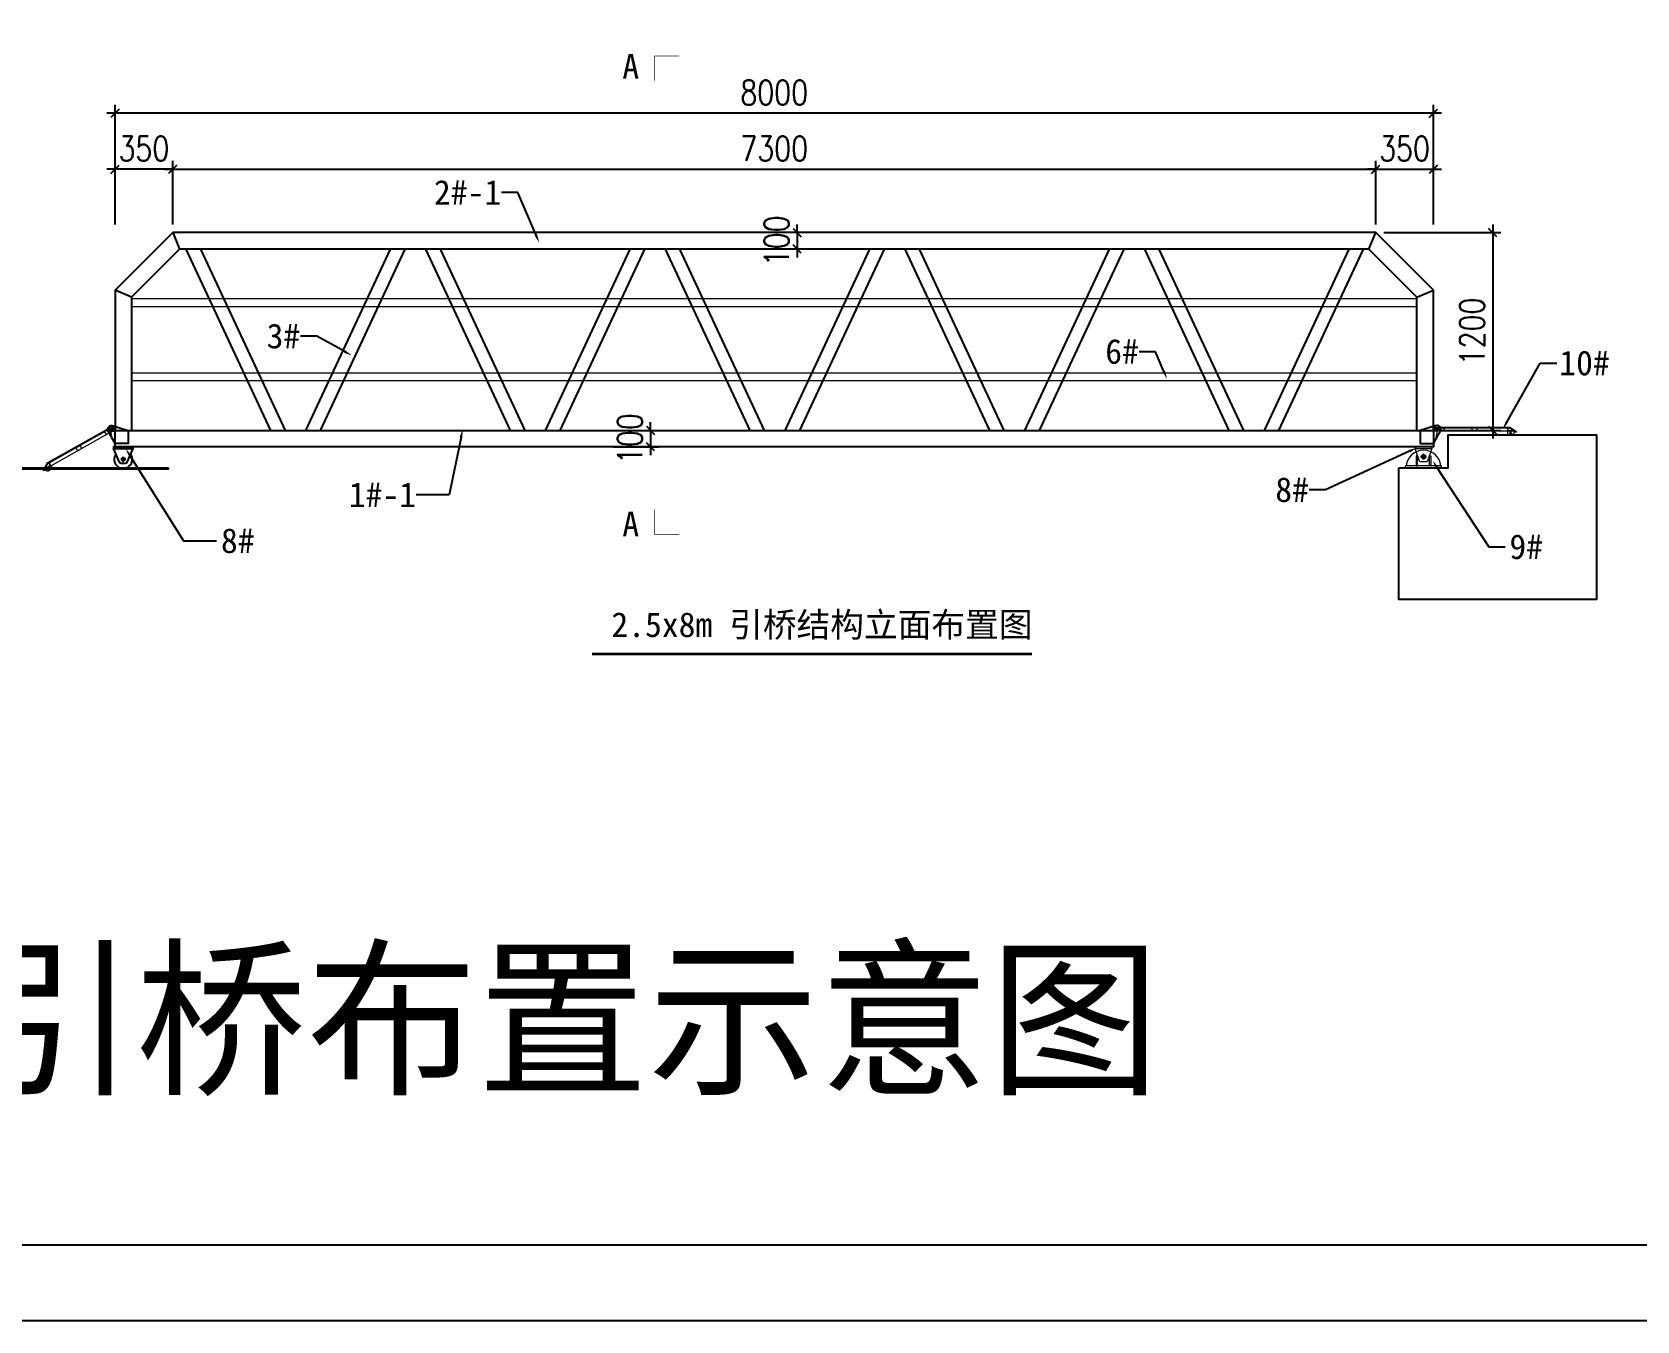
# Model space of a CAD drawing. Extents: x 8796 to 116961, y 24572 to 132726.
# Drawn here: x 87910 to 102517, y 32093 to 43824 of the extents above; entities that cross this region are included whole.
import ezdxf
from ezdxf import colors
from ezdxf.entities.mleader import LeaderData, LeaderLine
from ezdxf.math import Vec2, Vec3

# ---------------------------------------------------------------- set-up
doc = ezdxf.new("R2010")
doc.units = 0
doc.header["$LTSCALE"] = 1000
doc.header["$MEASUREMENT"] = 0
doc.linetypes.add('CENTER', pattern=[2, 1.25, -0.25, 0.25, -0.25])
doc.linetypes.add('CENTER2', pattern=[28.575, 19.05, -3.175, 3.175, -3.175])
for name, color, linetype in [('PUB_TEXT', 7, 'Continuous'), ('打印图框', 255, 'Continuous'), ('标注', 9, 'Continuous'), ('连接端梁', 130, 'Continuous'), ('铝横梁', 220, 'Continuous'), ('铝通', 4, 'Continuous')]:
    doc.layers.add(name, color=color, linetype=linetype)
for name, color, linetype, lineweight in [('加强板', 140, 'Continuous', 18), ('图框', 7, 'Continuous', 13), ('型材', 7, 'Continuous', 15), ('结构', 52, 'Continuous', 18), ('铝斜撑', 241, 'Continuous', 9)]:
    doc.layers.add(name, color=color, linetype=linetype, lineweight=lineweight)
doc.styles.add('Arial', font='')
doc.styles.add('HZTXT', font='txtw.shx', dxfattribs={"width": 0.8, "bigfont": 'hztxtw.shx'})
doc.styles.add('宋体', font='')
doc.styles.get('Arial').set_extended_font_data('STXihei')
doc.styles.get('宋体').set_extended_font_data('SimSun')
doc.dimstyles.new('DIM-50', dxfattribs={"dimscale": 50, "dimtxt": 3, "dimasz": 1, "dimexe": 1, "dimexo": 1, "dimgap": 1, "dimtad": 1, "dimdec": 1, "dimdsep": 46, "dimtxsty": 'HZTXT', "dimblk": 'OBLIQUE', "dimblk1": 'ARCHTICK', "dimblk2": 'OBLIQUE', "dimcen": 0, "dimdle": 1, "dimclrd": 9, "dimclre": 9, "dimclrt": 2, "dimadec": 1, "dimazin": 0, "dimtfac": 1, "dimtdec": 1, "dimtix": 1, "dimtmove": 2, "dimatfit": 3, "dimldrblk": 'OBLIQUE', "dimfxl": 0, "dimtolj": 1, "dimtzin": 0, "dimarcsym": 0})

# ---------------------------------------------------------------- blocks, each defined once
blk = doc.blocks.new('_Oblique')
at = {"color": 0, "linetype": 'ByBlock', "lineweight": -2}
blk.add_line((-0.5, -0.5), (0.5, 0.5), dxfattribs=at)
blk = doc.blocks.new('*D329')
at = {"layer": 'Defpoints', "color": 0, "linetype": 'ByBlock', "transparency": 16777216}
for p in [(100579.2, 44138.8), (100579.2, 43414.3, 0), (108579.2, 43414.3, 0)]:
    blk.add_point(p, dxfattribs=at)
at = {"layer": '标注', "color": 9, "linetype": 'ByBlock', "lineweight": -2, "transparency": 16777216}
for p, q in [((108629.2, 44138.8), (100529.2, 44138.8)), ((100579.2, 43464.3), (100579.2, 44188.8)), ((108579.2, 43464.3), (108579.2, 44188.8))]:
    blk.add_line(p, q, dxfattribs=at)
at = {"layer": '标注', "color": 9, "linetype": 'ByBlock', "lineweight": -2, "transparency": 16777216, "xscale": 50, "yscale": 50, "zscale": 50, "rotation": 180}
blk.add_blockref('_Oblique', (100579.2, 44138.8), dxfattribs=at)
at = {"layer": '标注', "color": 9, "linetype": 'ByBlock', "lineweight": -2, "transparency": 16777216, "xscale": 50, "yscale": 50, "zscale": 50}
blk.add_blockref('_Oblique', (108579.2, 44138.8), dxfattribs=at)
at = {"layer": '标注', "color": 2, "linetype": 'ByBlock', "transparency": 16777216, "insert": (104579.2, 44263.8), "char_height": 150, "attachment_point": 5, "style": 'HZTXT'}
blk.add_mtext('\\A1;8000', dxfattribs=at)
blk = doc.blocks.new('_ArchTick')
at = {"color": 0, "linetype": 'ByBlock', "const_width": 0.4}
blk.add_lwpolyline([(-0.5, -0.5), (0.5, 0.5)], dxfattribs=at)
blk = doc.blocks.new('EB')
at = {"layer": '加强板'}
blk.add_lwpolyline([(1337537242.4, 365767056.4), (1337537242.4, 365767006.4), (1337537257.4, 365767006.4), (1337537267.4, 365767056.4)], close=True, dxfattribs=at)
at = {"layer": '铝通'}
blk.add_lwpolyline([(1337537285.1, 365767056, 0.668622), (1337537253.6, 365767089.8), (1337537162.4, 365767061.4), (1337537162.4, 365766981.4), (1337537242.4, 365766981.4)], format="xyb", close=True, dxfattribs=at)
blk.add_circle((1337537262.4, 365767066.4), 7, dxfattribs=at)
blk = doc.blocks.new('A$C1CD0366B')
at = {"color": 1, "linetype": 'CENTER', "ltscale": 0.52}
for p, q in [((45.7, 50), (74.3, 50)), ((60, 35.7), (60, 64.3))]:
    blk.add_line(p, q, dxfattribs=at)
blk.add_lwpolyline([(0, 100), (0, 0), (10, 0), (10, 100)], close=True)
blk.add_lwpolyline([(10, 100), (86.7, 73.9, -0.315452), (90, 69.2), (90, 30.8, -0.315452), (86.7, 26.1), (10, 0)], format="xyb")
blk.add_circle((60, 50), 11)
blk = doc.blocks.new('*D334')
at = {"layer": 'Defpoints', "color": 0, "linetype": 'ByBlock', "transparency": 16777216}
for p in [(103554.7, 42214.3, 0), (103554.7, 42114.3, 0), (103828.4, 42114.3)]:
    blk.add_point(p, dxfattribs=at)
at = {"layer": '标注', "color": 9, "linetype": 'ByBlock', "lineweight": -2, "transparency": 16777216}
for p, q in [((103828.4, 42214.3), (103828.4, 42264.3)), ((103604.7, 42214.3), (103878.4, 42214.3)), ((103828.4, 42214.3), (103828.4, 42114.3)), ((103604.7, 42114.3), (103878.4, 42114.3)), ((103828.4, 42114.3), (103828.4, 42064.3))]:
    blk.add_line(p, q, dxfattribs=at)
at = {"layer": '标注', "color": 9, "linetype": 'ByBlock', "lineweight": -2, "transparency": 16777216, "xscale": 50, "yscale": 50, "zscale": 50}
for p, rotation in [((103828.4, 42214.3), 270), ((103828.4, 42114.3), 90)]:
    blk.add_blockref('_Oblique', p, dxfattribs=dict(at, rotation=rotation))
at = {"layer": '标注', "color": 2, "linetype": 'ByBlock', "transparency": 16777216, "insert": (103703.4, 42164.3), "char_height": 150, "attachment_point": 5, "rotation": 90, "style": 'HZTXT'}
blk.add_mtext('\\A1;100', dxfattribs=at)
blk = doc.blocks.new('*D335')
at = {"layer": 'Defpoints', "color": 0, "linetype": 'ByBlock', "transparency": 16777216}
for p in [(108229.2, 43414.3, 0), (108579.2, 42214.3, 0), (108939.2, 42214.3)]:
    blk.add_point(p, dxfattribs=at)
at = {"layer": '标注', "color": 9, "linetype": 'ByBlock', "lineweight": -2, "transparency": 16777216}
for p, q in [((108939.2, 43464.3), (108939.2, 42164.3)), ((108279.2, 43414.3), (108989.2, 43414.3)), ((108629.2, 42214.3), (108989.2, 42214.3))]:
    blk.add_line(p, q, dxfattribs=at)
at = {"layer": '标注', "color": 9, "linetype": 'ByBlock', "lineweight": -2, "transparency": 16777216, "xscale": 50, "yscale": 50, "zscale": 50}
for p, rotation in [((108939.2, 43414.3), 90), ((108939.2, 42214.3), 270)]:
    blk.add_blockref('_Oblique', p, dxfattribs=dict(at, rotation=rotation))
at = {"layer": '标注', "color": 2, "linetype": 'ByBlock', "transparency": 16777216, "insert": (108814.2, 42814.3), "char_height": 150, "attachment_point": 5, "rotation": 90, "style": 'HZTXT'}
blk.add_mtext('\\A1;1200', dxfattribs=at)
blk = doc.blocks.new('*D342')
at = {"layer": 'Defpoints', "color": 0, "linetype": 'ByBlock', "transparency": 16777216}
for p in [(105080.7, 43414.3, 0), (104718.7, 43314.3), (105080.7, 43314.3, 0)]:
    blk.add_point(p, dxfattribs=at)
at = {"layer": '标注', "color": 9, "linetype": 'ByBlock', "lineweight": -2, "transparency": 16777216}
for p, q in [((104718.7, 43414.3), (104718.7, 43464.3)), ((105030.7, 43414.3), (104668.7, 43414.3)), ((104718.7, 43414.3), (104718.7, 43314.3)), ((105030.7, 43314.3), (104668.7, 43314.3)), ((104718.7, 43314.3), (104718.7, 43264.3))]:
    blk.add_line(p, q, dxfattribs=at)
at = {"layer": '标注', "color": 9, "linetype": 'ByBlock', "lineweight": -2, "transparency": 16777216, "xscale": 50, "yscale": 50, "zscale": 50}
for p, rotation in [((104718.7, 43414.3), 270), ((104718.7, 43314.3), 90)]:
    blk.add_blockref('_Oblique', p, dxfattribs=dict(at, rotation=rotation))
at = {"layer": '标注', "color": 2, "linetype": 'ByBlock', "transparency": 16777216, "insert": (104593.7, 43364.3), "char_height": 150, "attachment_point": 5, "rotation": 90, "style": 'HZTXT'}
blk.add_mtext('\\A1;100', dxfattribs=at)
blk = doc.blocks.new('*D343')
at = {"layer": 'Defpoints', "color": 0, "linetype": 'ByBlock', "transparency": 16777216}
for p in [(108579.2, 43799), (108229.2, 43414.3, 0), (108579.2, 43414.3, 0)]:
    blk.add_point(p, dxfattribs=at)
at = {"layer": '标注', "color": 9, "linetype": 'ByBlock', "lineweight": -2, "transparency": 16777216}
for p, q in [((108229.2, 43464.3), (108229.2, 43849)), ((108579.2, 43464.3), (108579.2, 43849)), ((108229.2, 43799), (108179.2, 43799)), ((108229.2, 43799), (108579.2, 43799)), ((108579.2, 43799), (108629.2, 43799))]:
    blk.add_line(p, q, dxfattribs=at)
at = {"layer": '标注', "color": 9, "linetype": 'ByBlock', "lineweight": -2, "transparency": 16777216, "xscale": 50, "yscale": 50, "zscale": 50}
blk.add_blockref('_Oblique', (108229.2, 43799), dxfattribs=at)
at = {"layer": '标注', "color": 9, "linetype": 'ByBlock', "lineweight": -2, "transparency": 16777216, "xscale": 50, "yscale": 50, "zscale": 50, "rotation": 180}
blk.add_blockref('_Oblique', (108579.2, 43799), dxfattribs=at)
at = {"layer": '标注', "color": 2, "linetype": 'ByBlock', "transparency": 16777216, "insert": (108404.2, 43924), "char_height": 150, "attachment_point": 5, "style": 'HZTXT'}
blk.add_mtext('\\A1;350', dxfattribs=at)
blk = doc.blocks.new('*D344')
at = {"layer": 'Defpoints', "color": 0, "linetype": 'ByBlock', "transparency": 16777216}
for p in [(100579.2, 43799), (100579.2, 43414.3, 0), (100929.2, 43414.3, 0)]:
    blk.add_point(p, dxfattribs=at)
at = {"layer": '标注', "color": 9, "linetype": 'ByBlock', "lineweight": -2, "transparency": 16777216}
for p, q in [((100579.2, 43464.3), (100579.2, 43849)), ((100929.2, 43464.3), (100929.2, 43849)), ((100579.2, 43799), (100529.2, 43799)), ((100929.2, 43799), (100579.2, 43799)), ((100929.2, 43799), (100979.2, 43799))]:
    blk.add_line(p, q, dxfattribs=at)
at = {"layer": '标注', "color": 9, "linetype": 'ByBlock', "lineweight": -2, "transparency": 16777216, "xscale": 50, "yscale": 50, "zscale": 50}
blk.add_blockref('_Oblique', (100579.2, 43799), dxfattribs=at)
at = {"layer": '标注', "color": 9, "linetype": 'ByBlock', "lineweight": -2, "transparency": 16777216, "xscale": 50, "yscale": 50, "zscale": 50, "rotation": 180}
blk.add_blockref('_Oblique', (100929.2, 43799), dxfattribs=at)
at = {"layer": '标注', "color": 2, "linetype": 'ByBlock', "transparency": 16777216, "insert": (100754.2, 43924), "char_height": 150, "attachment_point": 5, "style": 'HZTXT'}
blk.add_mtext('\\A1;350', dxfattribs=at)
blk = doc.blocks.new('*D345')
at = {"layer": 'Defpoints', "color": 0, "linetype": 'ByBlock', "transparency": 16777216}
for p in [(108229.2, 43799), (100929.2, 43414.3, 0), (108229.2, 43414.3, 0)]:
    blk.add_point(p, dxfattribs=at)
at = {"layer": '标注', "color": 9, "linetype": 'ByBlock', "lineweight": -2, "transparency": 16777216}
for p, q in [((100929.2, 43464.3), (100929.2, 43849)), ((108229.2, 43464.3), (108229.2, 43849)), ((100879.2, 43799), (108279.2, 43799))]:
    blk.add_line(p, q, dxfattribs=at)
at = {"layer": '标注', "color": 9, "linetype": 'ByBlock', "lineweight": -2, "transparency": 16777216, "xscale": 50, "yscale": 50, "zscale": 50, "rotation": 180}
blk.add_blockref('_Oblique', (100929.2, 43799), dxfattribs=at)
at = {"layer": '标注', "color": 9, "linetype": 'ByBlock', "lineweight": -2, "transparency": 16777216, "xscale": 50, "yscale": 50, "zscale": 50}
blk.add_blockref('_Oblique', (108229.2, 43799), dxfattribs=at)
at = {"layer": '标注', "color": 2, "linetype": 'ByBlock', "transparency": 16777216, "insert": (104579.2, 43924), "char_height": 150, "attachment_point": 5, "style": 'HZTXT'}
blk.add_mtext('\\A1;7300', dxfattribs=at)
blk = doc.blocks.new('JAGZZ')
at = {"color": 1, "linetype": 'CENTER2'}
for p, q in [((524724.7, 12996.5), (524689.4, 12996.5)), ((524707.1, 12978.9), (524707.1, 13014.1))]:
    blk.add_line(p, q, dxfattribs=at)
at = {"layer": '结构', "color": 4}
for p, q in [((524597.1, 12929.5), (524597.1, 12941.5)), ((524817.1, 12941.5), (524597.1, 12941.5)), ((524817.1, 12929.5), (524597.1, 12929.5)), ((524817.1, 12929.5), (524817.1, 12941.5))]:
    blk.add_line(p, q, dxfattribs=at)
for points in [[(524670.1, 12941.5), (524670.1, 13001.5), (524662.1, 13001.5), (524662.1, 12941.5)], [(524744.1, 12941.5), (524744.1, 13001.5), (524752.1, 13001.5), (524752.1, 12941.5)]]:
    blk.add_lwpolyline(points, close=True, dxfattribs=at)
at = {"layer": '结构'}
blk.add_circle((524707.1, 12996.5), 13, dxfattribs=at)
at = {"layer": '结构', "color": 4}
blk.add_arc((524707.1, 12931), 105.5, 5.72481, 174.27519, dxfattribs=at)
blk = doc.blocks.new('A$C32F71815')
at = {"layer": '铝斜撑', "linetype": 'Continuous'}
for p, q in [((3, 20), (0, 20)), ((0, 20), (0, 0)), ((40, 0), (0, 0)), ((3, 20), (3, 3)), ((40, 3), (3, 3)), ((40, 0), (40, 3))]:
    blk.add_line(p, q, dxfattribs=at)
blk = doc.blocks.new('A$C42B83C84')
at = {"layer": '图框', "lineweight": 0}
h = blk.add_hatch(dxfattribs=at)
h.set_pattern_fill('ANSI31', color=256, scale=0.5, style=0)
h.set_pattern_definition([(45, (82514.4754, -36464.1272), (-1.122532015, 1.122532015), [])])
edge = h.paths.add_edge_path(flags=17)
edge.add_arc((15, 30), 6.5, 0, 360)
edge = h.paths.add_edge_path()
edge.add_arc((15, 30), 10, 0, 360)
for p, q in [((0, 25), (0, 45)), ((0, 45), (458.1, 45)), ((5, 25), (0, 25)), ((5, 40), (5, 25)), ((456.6, 40), (5, 40)), ((456.6, 40), (497.3, 14.9)), ((458.1, 45), (500, 19.1)), ((461.7, 7), (461.7, 23)), ((466.7, 7), (466.7, 23)), ((497.3, 14.9), (500, 19.1))]:
    blk.add_line(p, q, dxfattribs=at)
for points in [[(29.2, 20), (29.2, 40), (444.2, 40), (444.2, 20)], [(59.2, 40), (59.2, 20), (29.2, 20), (29.2, 40)], [(259.2, 40), (259.2, 20), (229.2, 20), (229.2, 40)]]:
    blk.add_lwpolyline(points, close=True, dxfattribs=at)
blk.add_lwpolyline([(444.2, 20), (444.2, 10, 0.414214), (454.2, 0), (474.2, 0, 0.414214), (484.2, 10), (484.2, 20)], format="xyb", dxfattribs=at)
blk.add_lwpolyline([(458.2, 0), (458.2, 7), (470.2, 7), (470.2, 0)], dxfattribs=at)
for radius in [10, 6.5]:
    blk.add_circle((15, 30), radius, dxfattribs=at)
blk.add_blockref('A$C32F71815', (444.2, 20), dxfattribs=at)
blk = doc.blocks.new('GW-R')
at = {"color": 3, "linetype": 'CENTER2'}
for p, q in [((8398.2, 1959.9), (8368.2, 1959.9)), ((8383.2, 1944.9), (8383.2, 1974.9))]:
    blk.add_line(p, q, dxfattribs=at)
at = {"color": 1, "linetype": 'CENTER', "ltscale": 0.52}
for p, q in [((8368.9, 1959.9), (8397.5, 1959.9)), ((8383.2, 1974.2), (8383.2, 1945.6))]:
    blk.add_line(p, q, dxfattribs=at)
blk.add_lwpolyline([(8443.2, 2034.9), (8323.2, 2034.9), (8323.2, 2024.9), (8443.2, 2024.9)], close=True)
at = {"color": 0}
for points in [[(8360.4, 1941.6), (8323.2, 2024.9)], [(8405.9, 1941.6), (8443.2, 2024.9)]]:
    blk.add_lwpolyline(points, dxfattribs=at)
blk.add_lwpolyline([(8405.9, 1941.6, -0.317501), (8396.5, 1934.9), (8369.9, 1934.9, -0.317501), (8360.4, 1941.6)], format="xyb")
blk.add_circle((8383.2, 1959.9), 9)
blk.add_circle((8383.2, 1959.9), 9)
blk.add_arc((8383.2, 1959.9), 55, 144.99437, 35.00563)
blk = doc.blocks.new('*U533')
at = {"layer": '铝横梁', "color": 6}
for points in [[(-664.3, 550), (-150.8, -550)], [(-576, 550), (-62.5, -550)], [(576, 550), (62.5, -550)], [(664.3, 550), (150.8, -550)]]:
    blk.add_lwpolyline(points, dxfattribs=at)
blk = doc.blocks.new('*U534')
at = {"layer": '标注', "color": 0, "linetype": 'ByBlock', "lineweight": -2, "transparency": 16777216}
for p in [(0, 0), (1454, 0), (2908, 0), (4362, 0), (5816, 0)]:
    blk.add_blockref('*U533', p, dxfattribs=at)
blk = doc.blocks.new('asfgfggth')
at = {"elevation": 0}
for points, const_width in [([(103853.21, 44335.77), (103853.21, 44485.77), (104003.21, 44485.77)], 5), ([(103853.21, 41733.78), (103853.21, 41583.78), (104003.21, 41583.78)], 5), ([(103473.87, 40857.31), (106143.05, 40857.31)], 15)]:
    blk.add_lwpolyline(points, dxfattribs=dict(at, const_width=const_width))
blk.add_lwpolyline([(108369.21, 41987.34), (108669.21, 41987.34), (108669.21, 42187.34), (109569.21, 42187.34), (109569.21, 41187.34), (108369.21, 41187.34), (108369.21, 41987.34)], dxfattribs=at)
at = {"color": 7, "elevation": 0}
blk.add_lwpolyline([(100903.73, 41984.49), (99430.55, 41984.49), (99430.55, 41980.49), (100903.73, 41980.49), (100903.73, 41984.49)], dxfattribs=at)
at = {"layer": '型材', "elevation": 0}
for points in [[(100679.21, 43014.35), (108479.21, 43014.35), (108479.21, 42964.35), (100679.21, 42964.35)], [(100679.21, 42564.35), (108479.21, 42564.35), (108479.21, 42514.35), (100679.21, 42514.35)]]:
    blk.add_lwpolyline(points, close=True, dxfattribs=at)
at = {"layer": '铝通', "color": 4, "elevation": 0}
for points in [[(108579.21, 42214.34), (108579.21, 43064.34), (108229.21, 43414.34), (100929.21, 43414.34), (100579.21, 43064.34), (100579.21, 42214.34)], [(100929.21, 43414.34), (100970.63, 43314.34)], [(108187.79, 43314.34), (108229.21, 43414.34)], [(108479.21, 42214.34), (108479.21, 43022.92), (108187.79, 43314.34), (100970.63, 43314.34), (100679.21, 43022.92), (100679.21, 42214.34)], [(100679.21, 43022.92), (100579.21, 43064.34)], [(108479.21, 43022.92), (108579.21, 43064.34)], [(100579.21, 42214.34), (108579.21, 42214.34), (108579.21, 42114.34), (100579.21, 42114.34), (100579.21, 42214.34)]]:
    blk.add_lwpolyline(points, dxfattribs=at)
at = {"layer": '铝通'}
blk.add_circle((100559.21, 42219.34, 0), 7, dxfattribs=at)
blk.add_blockref('GW-R', (92246.01, 40079.41, 0))
at = {"color": 0}
blk.add_blockref('JAGZZ', (-416187.85, 29057.85, 0), dxfattribs=at)
at = {"layer": '图框', "lineweight": 0, "xscale": -1, "rotation": 29.41582294927926}
blk.add_blockref('A$C42B83C84', (100587.02, 42200.58, 0), dxfattribs=at)
at = {"layer": '图框', "lineweight": 0}
blk.add_blockref('A$C42B83C84', (108584.21, 42189.34, 0), dxfattribs=at)
at = {"layer": '图框', "rotation": 270}
blk.add_blockref('A$C1CD0366B', (108469.21, 42114.34, 0), dxfattribs=at)
at = {"layer": '型材', "color": 22, "xscale": -1}
blk.add_blockref('EB', (1337637821.59, -365724847.09, 0), dxfattribs=at)
at = {"layer": '型材', "color": 22}
blk.add_blockref('EB', (-1337428663.17, -365724847.09, 0), dxfattribs=at)
at = {"layer": '标注', "color": 4, "linetype": 'ByBlock'}
blk.add_blockref('*U534', (101673.41, 42764.34, 0), dxfattribs=at)
at = {"char_height": 150, "style": 'Arial'}
for insert, attachment_point in [((103657.47, 44498.42, 0), 1), ((103657.47, 41571.13, 0), 7)]:
    blk.add_mtext_dynamic_manual_height_columns('A', width=409.0995, gutter_width=12.5, heights=[0], dxfattribs=dict(at, insert=insert, attachment_point=attachment_point))
at = {"layer": '打印图框', "color": 6, "insert": (103591.16, 41110.57, 0), "char_height": 150, "attachment_point": 1, "style": 'Arial'}
blk.add_mtext_dynamic_manual_height_columns('2.5x8m 引桥结构立面布置图', width=3557.9672, gutter_width=12.5, heights=[0], dxfattribs=at)
at = {"layer": '标注', "color": 4, "linetype": 'ByBlock'}
dim = blk.add_aligned_dim(p1=(108579.21, 43414.34, 0), p2=(100579.21, 43414.34, 0), distance=-724.49, dimstyle='DIM-50', dxfattribs=at)
dim.commit()
dim.dimension.update_dxf_attribs({"geometry": '*D329', "text_midpoint": (104579.21, 44263.84, 0)})
dim = blk.add_linear_dim(base=(100579.21, 43799.02, 0), p1=(100929.21, 43414.34, 0), p2=(100579.21, 43414.34, 0), dimstyle='DIM-50', dxfattribs=at)
dim.commit()
dim.dimension.update_dxf_attribs({"geometry": '*D344', "text_midpoint": (100754.21, 43924.02, 0)})
for base, p1, p2, angle, picture, middle in [((108229.21, 43799.02, 0), (100929.21, 43414.34, 0), (108229.21, 43414.34, 0), 180, '*D345', (104579.21, 43924.02, 0)), ((108579.21, 43799.02, 0), (108229.21, 43414.34, 0), (108579.21, 43414.34, 0), 180, '*D343', (108404.21, 43924.02, 0)), ((104718.67, 43314.34, 0), (105080.68, 43414.34, 0), (105080.68, 43314.34, 0), 90, '*D342', (104593.67, 43364.34, 0)), ((108939.2, 42214.34, 0), (108229.21, 43414.34, 0), (108579.21, 42214.34, 0), 90, '*D335', (108814.2, 42814.34, 0)), ((103828.36, 42114.34, 0), (103554.71, 42214.34, 0), (103554.71, 42114.34, 0), 90, '*D334', (103703.36, 42164.34, 0))]:
    dim = blk.add_linear_dim(base=base, p1=p1, p2=p2, angle=angle, dimstyle='DIM-50', dxfattribs=at)
    dim.commit()
    dim.dimension.update_dxf_attribs({"geometry": picture, "text_midpoint": middle})
at = {"layer": '标注', "color": 6}
ml = blk.add_multileader_mtext('Standard', dxfattribs=at)
ml.set_content('2#-1', color=6, style='Arial')
ml.set_leader_properties(color=9)
ml.build(insert=Vec2(0, 0))
ml.multileader.update_dxf_attribs({"dogleg_length": 100, "arrow_head_size": 50})
ctx = ml.context
ctx.base_point, ctx.char_height, ctx.arrow_head_size, ctx.landing_gap_size, ctx.plane_origin = Vec3(102421.35, 43658.45, 0), 150, 50, 1, Vec3(103064.43, 44249.68, 0)
ctx.text_align_type = 2
notes = []
notes.append((ctx, [(0, (1, 1, 0), (103023.35, 43658.45, 0), (-1, 0), 100, [(0, [(103153.24, 43352.48, 0)], 0, [])])]))
ctx.mtext.insert, ctx.mtext.width, ctx.mtext.alignment, ctx.mtext.flow_direction = Vec3(102922.35, 43733.45, 0), 150, 3, 5
ml = blk.add_multileader_mtext('Standard', dxfattribs=at)
ml.set_content('3#', color=6, style='Arial')
ml.set_leader_properties(color=9)
ml.build(insert=Vec2(0, 0))
ml.multileader.update_dxf_attribs({"dogleg_length": 100, "arrow_head_size": 50})
ctx = ml.context
ctx.base_point, ctx.char_height, ctx.arrow_head_size, ctx.landing_gap_size, ctx.plane_origin = Vec3(101451.92, 42785.1, 0), 150, 50, 1, Vec3(105995.18, 43490.96, 0)
ctx.text_align_type = 2
notes.append((ctx, [(0, (1, 1, 0), (101803.92, 42785.1, 0), (-1, 0), 100, [(0, [(102016.85, 42668.12, 0)], 0, [])])]))
ctx.mtext.insert, ctx.mtext.width, ctx.mtext.alignment, ctx.mtext.flow_direction = Vec3(101702.92, 42861.91, 0), 139.4913, 3, 5
ml = blk.add_multileader_mtext('Standard', dxfattribs=at)
ml.set_content('6#', color=6, style='Arial')
ml.set_leader_properties(color=9)
ml.build(insert=Vec2(0, 0))
ml.multileader.update_dxf_attribs({"dogleg_length": 100, "arrow_head_size": 50})
ctx = ml.context
ctx.base_point, ctx.char_height, ctx.arrow_head_size, ctx.landing_gap_size, ctx.plane_origin = Vec3(106540.92, 42691.82, 0), 150, 50, 1, Vec3(106941.4, 43348.67, 0)
ctx.text_align_type = 2
notes.append((ctx, [(0, (1, 1, 0), (106892.92, 42691.82, 0), (-1, 0), 100, [(0, [(106963.07, 42525.83, 0)], 0, [])])]))
ctx.mtext.insert, ctx.mtext.width, ctx.mtext.alignment, ctx.mtext.flow_direction = Vec3(106791.92, 42768.63, 0), 150, 3, 5
ml = blk.add_multileader_mtext('Standard', dxfattribs=at)
ml.set_content('10#', color=6, style='Arial')
ml.set_leader_properties(color=9)
ml.build(insert=Vec2(0, 0))
ml.multileader.update_dxf_attribs({"dogleg_length": 100, "arrow_head_size": 50})
ctx = ml.context
ctx.base_point, ctx.char_height, ctx.arrow_head_size, ctx.landing_gap_size, ctx.plane_origin = Vec3(109327.79, 42621.86, 0), 150, 50, 1, Vec3(106511.02, 44280.26, 0)
ctx.text_align_type = 2
notes.append((ctx, [(1, (1, 1, 0), (109227.79, 42621.86, 0), (1, 0), 100, [(0, [(108999.66, 42220.91, 0)], 0, [])])]))
ctx.mtext.insert, ctx.mtext.alignment, ctx.mtext.flow_direction = Vec3(109649.27, 42698.67, 0), 3, 5
ml = blk.add_multileader_mtext('Standard', dxfattribs=at)
ml.set_content('1#-1', color=6, style='Arial')
ml.set_leader_properties(color=9)
ml.build(insert=Vec2(0, 0))
ml.multileader.update_dxf_attribs({"dogleg_length": 200, "arrow_head_size": 50})
ctx = ml.context
ctx.base_point, ctx.char_height, ctx.arrow_head_size, ctx.landing_gap_size, ctx.plane_origin = Vec3(101933.28, 41823.73, 0), 150, 50, 1, Vec3(102786.97, 42374.67, 0)
ctx.text_align_type = 2
notes.append((ctx, [(1, (1, 1, 0), (102606.71, 41823.73, 0), (-1, 0), 200, [(0, [(102688.86, 42222.17, 0)], 0, [])])]))
ctx.mtext.insert, ctx.mtext.alignment, ctx.mtext.flow_direction = Vec3(102405.71, 41898.73, 0), 3, 5
ml = blk.add_multileader_mtext('Standard', dxfattribs=at)
ml.set_content('8#', color=6, style='Arial')
ml.set_leader_properties(color=9)
ml.build(insert=Vec2(0, 0))
ml.multileader.update_dxf_attribs({"dogleg_length": 200, "arrow_head_size": 50})
ctx = ml.context
ctx.base_point, ctx.char_height, ctx.arrow_head_size, ctx.landing_gap_size, ctx.plane_origin = Vec3(101194.03, 41543.65, 0), 150, 50, 1, Vec3(98904.61, -563069.57, 0)
ctx.text_align_type = 2
notes.append((ctx, [(1, (1, 1, 0), (100994.03, 41543.65, 0), (1, 0), 200, [(0, [(100643.13, 42104.41, 0)], 0, [])])]))
ctx.mtext.insert, ctx.mtext.alignment, ctx.mtext.flow_direction = Vec3(101425.96, 41620.46, 0), 3, 5
ml = blk.add_multileader_mtext('Standard', dxfattribs=at)
ml.set_content('8#', color=6, style='Arial')
ml.set_leader_properties(color=9)
ml.build(insert=Vec2(0, 0))
ml.multileader.update_dxf_attribs({"dogleg_length": 100, "arrow_head_size": 50})
ctx = ml.context
ctx.base_point, ctx.char_height, ctx.arrow_head_size, ctx.landing_gap_size, ctx.plane_origin = Vec3(107572.82, 41853.24, 0), 150, 50, 1, Vec3(112218.67, -563064.77, 0)
ctx.text_align_type = 2
notes.append((ctx, [(1, (1, 1, 0), (107924.82, 41853.24, 0), (-1, 0), 100, [(0, [(108480.16, 42109.21, 0)], 0, [])])]))
ctx.mtext.insert, ctx.mtext.alignment, ctx.mtext.flow_direction = Vec3(107823.82, 41930.04, 0), 3, 5
ml = blk.add_multileader_mtext('Standard', dxfattribs=at)
ml.set_content('9#', color=6, style='Arial')
ml.set_leader_properties(color=9)
ml.build(insert=Vec2(0, 0))
ml.multileader.update_dxf_attribs({"dogleg_length": 100, "arrow_head_size": 50})
ctx = ml.context
ctx.base_point, ctx.char_height, ctx.arrow_head_size, ctx.landing_gap_size, ctx.plane_origin = Vec3(109015.58, 41506.81, 0), 150, 50, 1, Vec3(112835, -563142.19, 0)
ctx.text_align_type = 2
notes.append((ctx, [(1, (1, 1, 0), (108915.58, 41506.81, 0), (1, 0), 100, [(0, [(108573.51, 42031.79, 0)], 0, [])])]))
ctx.mtext.insert, ctx.mtext.alignment, ctx.mtext.flow_direction = Vec3(109244.49, 41583.62, 0), 3, 5
for ctx, leaders in notes:
    for number, flags, end, landing, length, lines in leaders:
        leader = LeaderData()
        leader.index, (leader.has_last_leader_line, leader.has_dogleg_vector, leader.attachment_direction) = number, flags
        leader.last_leader_point, leader.dogleg_vector, leader.dogleg_length = Vec3(end), Vec3(landing), length
        for number, points, colour, breaks in lines:
            line = LeaderLine()
            line.index, line.vertices, line.color, line.breaks = number, Vec3.list(points), colors.encode_raw_color(colour), breaks
            leader.lines.append(line)
        ctx.leaders.append(leader)

msp = doc.modelspace()

# ---------------------------------------------------------------- linework, layer by layer
for points in [[(64382.45, 63433.28), (112629.97, 63433.28), (112629.97, 32093.11), (64382.45, 32093.11)], [(65186.55, 62433.28), (111472.71, 62433.28), (111472.71, 32781.23), (65186.55, 32781.23)]]:
    msp.add_lwpolyline(points, close=True)

# ---------------------------------------------------------------- block references
at = {"layer": '连接端梁', "color": 0, "xscale": 1.5, "yscale": 1.5, "zscale": 1.5}
msp.add_blockref('asfgfggth', (-62204.11, -23122.88, 0), dxfattribs=at)

# ---------------------------------------------------------------- texts
at = {"layer": 'PUB_TEXT', "style": '宋体'}
msp.add_text('引桥布置示意图', height=1139.241, dxfattribs=at).set_placement((87300.54, 34270.64))

doc.saveas('drawing.dxf')
